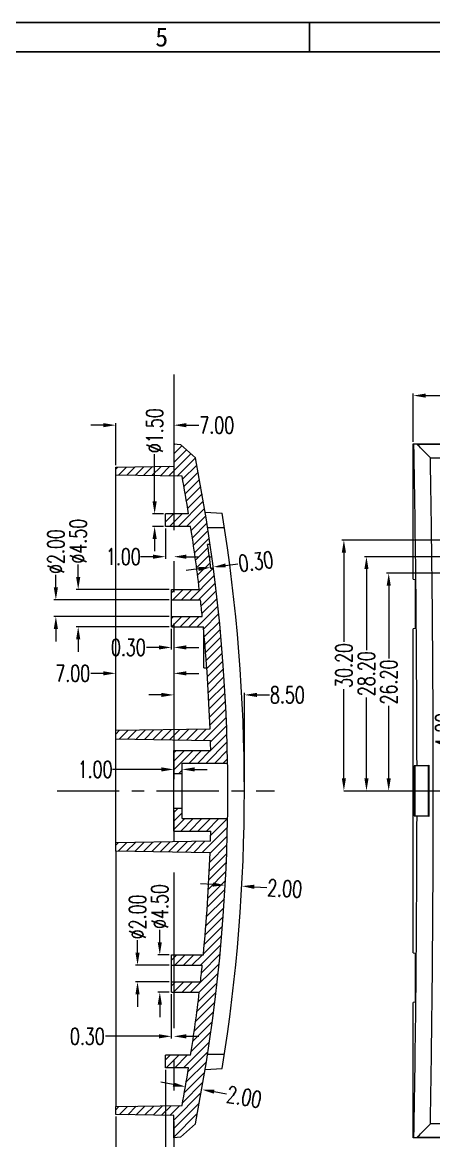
# Model space of a CAD drawing. Header units: millimetres. Extents: x 1179 to 2103, y 2567 to 2779.
# Drawn here: x 1640.5 to 1690, y 2640.8 to 2775.4 of the extents above; entities that cross this region are included whole.
import ezdxf
from ezdxf.enums import TextEntityAlignment as Align

# ---------------------------------------------------------------- set-up
doc = ezdxf.new("R2010")
doc.units = ezdxf.units.MM
doc.linetypes.add('CENTER', pattern=[0.6, 0.375, -0.075, 0.075, -0.075])
doc.layers.get('0').update_dxf_attribs({"linetype": 'CONTINUOUS'})
doc.layers.get('Defpoints').update_dxf_attribs({"linetype": 'CONTINUOUS'})
doc.layers.add('dim', color=82, linetype='CONTINUOUS', lineweight=9)
doc.layers.add('part', color=7, linetype='CONTINUOUS', lineweight=20)
doc.styles.get("Standard").update_dxf_attribs({"font": 'romans.shx', "width": 0.7})
doc.styles.add('宋体', font='SimSun.ttf', dxfattribs={"width": 0.7})
doc.dimstyles.new('02', dxfattribs={"dimscale": 0.5, "dimtxt": 4, "dimasz": 3, "dimexe": 0.5, "dimexo": 0.5, "dimgap": 0.09, "dimtad": 0, "dimzin": 0, "dimdsep": 46, "dimtxsty": 'Standard', "dimcen": 0, "dimclrd": 256, "dimclre": 256, "dimclrt": 6, "dimazin": 2, "dimtp": 0.01, "dimtm": 0.01, "dimtfac": 1, "dimtofl": 0, "dimtmove": 0, "dimatfit": 0, "dimfxl": 0, "dimtolj": 1, "dimtzin": 0, "dimlwd": -1, "dimlwe": -1, "dimarcsym": 0})

# ---------------------------------------------------------------- blocks, each defined once
blk = doc.blocks.new('ca3')
blk.add_line((260, 287), (260, 292))
for points in [[(5, 292), (415, 292), (415, 5), (5, 5)], [(10, 287), (410, 287), (410, 10), (10, 10)]]:
    blk.add_lwpolyline(points, close=True)
at = {"style": '宋体'}
blk.add_text('5', height=3.2, dxfattribs=at).set_placement((235, 289.5), align=Align.MIDDLE)
blk = doc.blocks.new('*D208')
at = {"layer": 'Defpoints', "color": 0}
for p in [(3350.1, -1241.74), (3332.94, -1271.94), (3332.94, -1271.94)]:
    blk.add_point(p, dxfattribs=at)
at = {"layer": 'dim'}
for p, q in [((3349.85, -1241.74), (3332.69, -1241.74)), ((3332.94, -1243.24), (3332.94, -1254)), ((3332.94, -1270.44), (3332.94, -1259.69))]:
    blk.add_line(p, q, dxfattribs=at)
for points in [[(3332.69, -1243.24), (3333.19, -1243.24), (3332.94, -1241.74)], [(3332.69, -1270.44), (3333.19, -1270.44), (3332.94, -1271.94)]]:
    blk.add_solid(points, dxfattribs=at)
at = {"layer": 'dim', "color": 6, "insert": (3332.94, -1256.84), "char_height": 2, "attachment_point": 5, "rotation": 90}
blk.add_mtext('\\A1;30.20', dxfattribs=at)
blk = doc.blocks.new('*D207')
at = {"layer": 'Defpoints', "color": 0}
for p in [(3348.6, -1243.74), (3335.66, -1271.94), (3335.66, -1271.94)]:
    blk.add_point(p, dxfattribs=at)
at = {"layer": 'dim'}
for p, q in [((3348.35, -1243.74), (3335.41, -1243.74)), ((3335.66, -1245.24), (3335.66, -1255)), ((3335.66, -1270.44), (3335.66, -1260.69))]:
    blk.add_line(p, q, dxfattribs=at)
for points in [[(3335.41, -1245.24), (3335.91, -1245.24), (3335.66, -1243.74)], [(3335.41, -1270.44), (3335.91, -1270.44), (3335.66, -1271.94)]]:
    blk.add_solid(points, dxfattribs=at)
at = {"layer": 'dim', "color": 6, "insert": (3335.66, -1257.84), "char_height": 2, "attachment_point": 5, "rotation": 90}
blk.add_mtext('\\A1;28.20', dxfattribs=at)
blk = doc.blocks.new('*D206')
at = {"layer": 'Defpoints', "color": 0}
for p in [(3349.35, -1245.74), (3338.34, -1271.94), (3338.34, -1271.94)]:
    blk.add_point(p, dxfattribs=at)
at = {"layer": 'dim'}
for p, q in [((3349.1, -1245.74), (3338.09, -1245.74)), ((3338.34, -1247.24), (3338.34, -1256)), ((3338.34, -1270.44), (3338.34, -1261.69))]:
    blk.add_line(p, q, dxfattribs=at)
for points in [[(3338.09, -1247.24), (3338.59, -1247.24), (3338.34, -1245.74)], [(3338.09, -1270.44), (3338.59, -1270.44), (3338.34, -1271.94)]]:
    blk.add_solid(points, dxfattribs=at)
at = {"layer": 'dim', "color": 6, "insert": (3338.34, -1258.84), "char_height": 2, "attachment_point": 5, "rotation": 90}
blk.add_mtext('\\A1;26.20', dxfattribs=at)
blk = doc.blocks.new('*D204')
at = {"layer": 'Defpoints', "color": 0}
for p in [(3344.97, -1269.84), (3352.1, -1269.84), (3352.1, -1274.04)]:
    blk.add_point(p, dxfattribs=at)
at = {"layer": 'dim'}
for p, q in [((3344.97, -1268.34), (3344.97, -1266.84)), ((3351.85, -1269.84), (3344.72, -1269.84)), ((3351.85, -1274.04), (3344.72, -1274.04)), ((3344.97, -1275.54), (3344.97, -1277.04))]:
    blk.add_line(p, q, dxfattribs=at)
for points in [[(3344.72, -1268.34), (3345.22, -1268.34), (3344.97, -1269.84)], [(3344.72, -1275.54), (3345.22, -1275.54), (3344.97, -1274.04)]]:
    blk.add_solid(points, dxfattribs=at)
at = {"layer": 'dim', "color": 6, "insert": (3344.97, -1264.66), "char_height": 2, "attachment_point": 5, "rotation": 90}
blk.add_mtext('\\A1;4.20', dxfattribs=at)
blk = doc.blocks.new('*D185')
at = {"layer": 'Defpoints', "color": 0}
for p in [(3383.1, -1224.34), (3383.1, -1224.34), (3341.3, -1230.14)]:
    blk.add_point(p, dxfattribs=at)
at = {"layer": 'dim'}
for p, q in [((3341.3, -1229.89), (3341.3, -1224.09)), ((3342.8, -1224.34), (3359.36, -1224.34)), ((3381.6, -1224.34), (3365.05, -1224.34))]:
    blk.add_line(p, q, dxfattribs=at)
for points in [[(3342.8, -1224.09), (3342.8, -1224.59), (3341.3, -1224.34)], [(3381.6, -1224.09), (3381.6, -1224.59), (3383.1, -1224.34)]]:
    blk.add_solid(points, dxfattribs=at)
at = {"layer": 'dim', "color": 6, "insert": (3362.2, -1224.34), "char_height": 2, "attachment_point": 5}
blk.add_mtext('\\A1;41.80', dxfattribs=at)
blk = doc.blocks.new('*D149')
at = {"layer": 'Defpoints', "color": 0}
for p in [(3316.9, -1245.03), (3317.2, -1244.99), (3317.2, -1244.99)]:
    blk.add_point(p, dxfattribs=at)
at = {"layer": 'dim'}
for p, q in [((3315.42, -1245.22), (3313.93, -1245.42)), ((3316.87, -1244.78), (3316.87, -1244.78)), ((3317.17, -1244.74), (3317.17, -1244.74)), ((3318.69, -1244.79), (3320.18, -1244.6))]:
    blk.add_line(p, q, dxfattribs=at)
for points in [[(3315.38, -1244.97), (3315.45, -1245.47), (3316.9, -1245.03)], [(3318.66, -1244.55), (3318.72, -1245.04), (3317.2, -1244.99)]]:
    blk.add_solid(points, dxfattribs=at)
at = {"layer": 'dim', "color": 6, "insert": (3322.34, -1244.32), "char_height": 2, "attachment_point": 5, "rotation": 7.4458}
blk.add_mtext('\\A1;0.30', dxfattribs=at)
blk = doc.blocks.new('*D148')
at = {"layer": 'Defpoints', "color": 0}
for p in [(3318.64, -1283.31), (3320.64, -1283.42), (3320.64, -1283.42)]:
    blk.add_point(p, dxfattribs=at)
at = {"layer": 'dim'}
for p, q in [((3317.15, -1283.23), (3315.65, -1283.15)), ((3322.14, -1283.5), (3323.64, -1283.59))]:
    blk.add_line(p, q, dxfattribs=at)
for points in [[(3317.16, -1282.98), (3317.13, -1283.48), (3318.64, -1283.31)], [(3322.15, -1283.25), (3322.13, -1283.75), (3320.64, -1283.42)]]:
    blk.add_solid(points, dxfattribs=at)
at = {"layer": 'dim', "color": 6, "insert": (3325.81, -1283.71), "char_height": 2, "attachment_point": 5, "rotation": 356.8664}
blk.add_mtext('\\A1;2.00', dxfattribs=at)
blk = doc.blocks.new('*D147')
at = {"layer": 'Defpoints', "color": 0}
for p in [(3313.85, -1307.57), (3315.82, -1307.92), (3315.82, -1307.92)]:
    blk.add_point(p, dxfattribs=at)
at = {"layer": 'dim'}
for p, q in [((3312.37, -1307.31), (3310.9, -1307.05)), ((3317.3, -1308.17), (3318.78, -1308.43))]:
    blk.add_line(p, q, dxfattribs=at)
for points in [[(3312.42, -1307.06), (3312.33, -1307.56), (3313.85, -1307.57)], [(3317.34, -1307.93), (3317.26, -1308.42), (3315.82, -1307.92)]]:
    blk.add_solid(points, dxfattribs=at)
at = {"layer": 'dim', "color": 6, "insert": (3320.92, -1308.81), "char_height": 2, "attachment_point": 5, "rotation": 350.0408}
blk.add_mtext('\\A1;2.00', dxfattribs=at)
blk = doc.blocks.new('*D146')
at = {"layer": 'Defpoints', "color": 0}
for p in [(3305.45, -1310.92), (3312.45, -1319.25), (3312.45, -1319.25)]:
    blk.add_point(p, dxfattribs=at)
at = {"layer": 'dim'}
for p, q in [((3305.45, -1311.17), (3305.45, -1319.5)), ((3303.95, -1319.25), (3302.45, -1319.25)), ((3313.95, -1319.25), (3315.45, -1319.25))]:
    blk.add_line(p, q, dxfattribs=at)
for points in [[(3303.95, -1319), (3303.95, -1319.5), (3305.45, -1319.25)], [(3313.95, -1319), (3313.95, -1319.5), (3312.45, -1319.25)]]:
    blk.add_solid(points, dxfattribs=at)
at = {"layer": 'dim', "color": 6, "insert": (3317.63, -1319.25), "char_height": 2, "attachment_point": 5}
blk.add_mtext('\\A1;7.00', dxfattribs=at)
blk = doc.blocks.new('*D145')
at = {"layer": 'Defpoints', "color": 0}
for p in [(3311.45, -1305.29), (3312.45, -1316.02), (3312.45, -1316.02)]:
    blk.add_point(p, dxfattribs=at)
at = {"layer": 'dim'}
for p, q in [((3311.45, -1305.54), (3311.45, -1316.27)), ((3309.95, -1316.02), (3308.45, -1316.02)), ((3313.95, -1316.02), (3315.45, -1316.02))]:
    blk.add_line(p, q, dxfattribs=at)
for points in [[(3309.95, -1315.77), (3309.95, -1316.27), (3311.45, -1316.02)], [(3313.95, -1315.77), (3313.95, -1316.27), (3312.45, -1316.02)]]:
    blk.add_solid(points, dxfattribs=at)
at = {"layer": 'dim', "color": 6, "insert": (3317.53, -1316.02), "char_height": 2, "attachment_point": 5}
blk.add_mtext('\\A1;1.00', dxfattribs=at)
blk = doc.blocks.new('*D144')
at = {"layer": 'Defpoints', "color": 0}
for p in [(3312.15, -1296.19), (3312.45, -1301.51), (3312.45, -1301.51)]:
    blk.add_point(p, dxfattribs=at)
at = {"layer": 'dim'}
for p, q in [((3312.15, -1296.44), (3312.15, -1301.76)), ((3310.65, -1301.51), (3304.21, -1301.51)), ((3313.95, -1301.51), (3315.45, -1301.51))]:
    blk.add_line(p, q, dxfattribs=at)
for points in [[(3310.65, -1301.26), (3310.65, -1301.76), (3312.15, -1301.51)], [(3313.95, -1301.26), (3313.95, -1301.76), (3312.45, -1301.51)]]:
    blk.add_solid(points, dxfattribs=at)
at = {"layer": 'dim', "color": 6, "insert": (3302.03, -1301.51), "char_height": 2, "attachment_point": 5}
blk.add_mtext('\\A1;0.30', dxfattribs=at)
blk = doc.blocks.new('*D143')
at = {"layer": 'Defpoints', "color": 0}
for p in [(3312.15, -1291.69), (3310.76, -1296.19), (3312.15, -1296.19)]:
    blk.add_point(p, dxfattribs=at)
at = {"layer": 'dim'}
for p, q in [((3310.76, -1290.19), (3310.76, -1288.69)), ((3311.9, -1291.69), (3310.51, -1291.69)), ((3311.9, -1296.19), (3310.51, -1296.19)), ((3310.76, -1297.69), (3310.76, -1299.19))]:
    blk.add_line(p, q, dxfattribs=at)
for points in [[(3310.51, -1290.19), (3311.01, -1290.19), (3310.76, -1291.69)], [(3310.51, -1297.69), (3311.01, -1297.69), (3310.76, -1296.19)]]:
    blk.add_solid(points, dxfattribs=at)
at = {"layer": 'dim', "color": 6, "insert": (3310.76, -1285.88), "char_height": 2, "attachment_point": 5, "rotation": 90}
blk.add_mtext('\\A1;%%c4.50', dxfattribs=at)
blk = doc.blocks.new('*D142')
at = {"layer": 'Defpoints', "color": 0}
for p in [(3312.15, -1292.94), (3308.08, -1294.94), (3312.15, -1294.94)]:
    blk.add_point(p, dxfattribs=at)
at = {"layer": 'dim'}
for p, q in [((3308.08, -1291.44), (3308.08, -1289.94)), ((3311.9, -1292.94), (3307.83, -1292.94)), ((3311.9, -1294.94), (3307.83, -1294.94)), ((3308.08, -1296.44), (3308.08, -1297.94))]:
    blk.add_line(p, q, dxfattribs=at)
for points in [[(3307.83, -1291.44), (3308.33, -1291.44), (3308.08, -1292.94)], [(3307.83, -1296.44), (3308.33, -1296.44), (3308.08, -1294.94)]]:
    blk.add_solid(points, dxfattribs=at)
at = {"layer": 'dim', "color": 6, "insert": (3308.08, -1287.13), "char_height": 2, "attachment_point": 5, "rotation": 90}
blk.add_mtext('\\A1;%%c2.00', dxfattribs=at)
blk = doc.blocks.new('*D141')
at = {"layer": 'Defpoints', "color": 0}
for p in [(3312.45, -1269.36), (3312.45, -1269.36), (3313.45, -1269.36)]:
    blk.add_point(p, dxfattribs=at)
at = {"layer": 'dim'}
for p, q in [((3310.95, -1269.36), (3305.05, -1269.36)), ((3314.95, -1269.36), (3316.45, -1269.36))]:
    blk.add_line(p, q, dxfattribs=at)
for points in [[(3310.95, -1269.11), (3310.95, -1269.61), (3312.45, -1269.36)], [(3314.95, -1269.11), (3314.95, -1269.61), (3313.45, -1269.36)]]:
    blk.add_solid(points, dxfattribs=at)
at = {"layer": 'dim', "color": 6, "insert": (3302.97, -1269.36), "char_height": 2, "attachment_point": 5}
blk.add_mtext('\\A1;1.00', dxfattribs=at)
blk = doc.blocks.new('*D140')
at = {"layer": 'Defpoints', "color": 0}
for p in [(3312.15, -1252.19), (3312.45, -1254.67), (3312.45, -1254.67)]:
    blk.add_point(p, dxfattribs=at)
at = {"layer": 'dim'}
for p, q in [((3312.15, -1252.44), (3312.15, -1254.92)), ((3310.65, -1254.67), (3309.15, -1254.67)), ((3313.95, -1254.67), (3315.45, -1254.67))]:
    blk.add_line(p, q, dxfattribs=at)
for points in [[(3310.65, -1254.42), (3310.65, -1254.92), (3312.15, -1254.67)], [(3313.95, -1254.42), (3313.95, -1254.92), (3312.45, -1254.67)]]:
    blk.add_solid(points, dxfattribs=at)
at = {"layer": 'dim', "color": 6, "insert": (3306.97, -1254.67), "char_height": 2, "attachment_point": 5}
blk.add_mtext('\\A1;0.30', dxfattribs=at)
blk = doc.blocks.new('*D139')
at = {"layer": 'Defpoints', "color": 0}
for p in [(3300.93, -1247.69), (3312.15, -1247.69), (3312.15, -1252.19)]:
    blk.add_point(p, dxfattribs=at)
at = {"layer": 'dim'}
for p, q in [((3300.93, -1246.19), (3300.93, -1244.69)), ((3311.9, -1247.69), (3300.68, -1247.69)), ((3311.9, -1252.19), (3300.68, -1252.19)), ((3300.93, -1253.69), (3300.93, -1255.19))]:
    blk.add_line(p, q, dxfattribs=at)
for points in [[(3300.68, -1246.19), (3301.18, -1246.19), (3300.93, -1247.69)], [(3300.68, -1253.69), (3301.18, -1253.69), (3300.93, -1252.19)]]:
    blk.add_solid(points, dxfattribs=at)
at = {"layer": 'dim', "color": 6, "insert": (3300.93, -1241.88), "char_height": 2, "attachment_point": 5, "rotation": 90}
blk.add_mtext('\\A1;%%c4.50', dxfattribs=at)
blk = doc.blocks.new('*D138')
at = {"layer": 'Defpoints', "color": 0}
for p in [(3298.24, -1248.94), (3312.15, -1248.94), (3312.15, -1250.94)]:
    blk.add_point(p, dxfattribs=at)
at = {"layer": 'dim'}
for p, q in [((3298.24, -1247.44), (3298.24, -1245.94)), ((3311.9, -1248.94), (3297.99, -1248.94)), ((3311.9, -1250.94), (3297.99, -1250.94)), ((3298.24, -1252.44), (3298.24, -1253.94))]:
    blk.add_line(p, q, dxfattribs=at)
for points in [[(3297.99, -1247.44), (3298.49, -1247.44), (3298.24, -1248.94)], [(3297.99, -1252.44), (3298.49, -1252.44), (3298.24, -1250.94)]]:
    blk.add_solid(points, dxfattribs=at)
at = {"layer": 'dim', "color": 6, "insert": (3298.24, -1243.13), "char_height": 2, "attachment_point": 5, "rotation": 90}
blk.add_mtext('\\A1;%%c2.00', dxfattribs=at)
blk = doc.blocks.new('*D137')
at = {"layer": 'Defpoints', "color": 0}
for p in [(3310.14, -1238.59), (3311.45, -1238.59), (3311.45, -1240.09)]:
    blk.add_point(p, dxfattribs=at)
at = {"layer": 'dim'}
for p, q in [((3310.14, -1237.09), (3310.14, -1231.38)), ((3311.2, -1238.59), (3309.89, -1238.59)), ((3311.2, -1240.09), (3309.89, -1240.09)), ((3310.14, -1241.59), (3310.14, -1243.09))]:
    blk.add_line(p, q, dxfattribs=at)
for points in [[(3309.89, -1237.09), (3310.39, -1237.09), (3310.14, -1238.59)], [(3309.89, -1241.59), (3310.39, -1241.59), (3310.14, -1240.09)]]:
    blk.add_solid(points, dxfattribs=at)
at = {"layer": 'dim', "color": 6, "insert": (3310.14, -1228.57), "char_height": 2, "attachment_point": 5, "rotation": 90}
blk.add_mtext('\\A1;%%c1.50', dxfattribs=at)
blk = doc.blocks.new('*D136')
at = {"layer": 'Defpoints', "color": 0}
for p in [(3311.45, -1240.09), (3312.45, -1243.74), (3312.45, -1243.74)]:
    blk.add_point(p, dxfattribs=at)
at = {"layer": 'dim'}
for p, q in [((3311.45, -1240.34), (3311.45, -1243.99)), ((3309.95, -1243.74), (3308.45, -1243.74)), ((3313.95, -1243.74), (3315.45, -1243.74))]:
    blk.add_line(p, q, dxfattribs=at)
for points in [[(3309.95, -1243.49), (3309.95, -1243.99), (3311.45, -1243.74)], [(3313.95, -1243.49), (3313.95, -1243.99), (3312.45, -1243.74)]]:
    blk.add_solid(points, dxfattribs=at)
at = {"layer": 'dim', "color": 6, "insert": (3306.37, -1243.74), "char_height": 2, "attachment_point": 5}
blk.add_mtext('\\A1;1.00', dxfattribs=at)
blk = doc.blocks.new('*D135')
at = {"layer": 'Defpoints', "color": 0}
for p in [(3305.45, -1257.79), (3305.45, -1257.79), (3312.45, -1257.79)]:
    blk.add_point(p, dxfattribs=at)
at = {"layer": 'dim'}
for p, q in [((3303.95, -1257.79), (3302.45, -1257.79)), ((3313.95, -1257.79), (3315.45, -1257.79))]:
    blk.add_line(p, q, dxfattribs=at)
for points in [[(3303.95, -1257.54), (3303.95, -1258.04), (3305.45, -1257.79)], [(3313.95, -1257.54), (3313.95, -1258.04), (3312.45, -1257.79)]]:
    blk.add_solid(points, dxfattribs=at)
at = {"layer": 'dim', "color": 6, "insert": (3300.27, -1257.79), "char_height": 2, "attachment_point": 5}
blk.add_mtext('\\A1;7.00', dxfattribs=at)
blk = doc.blocks.new('*D134')
at = {"layer": 'Defpoints', "color": 0}
for p in [(3312.45, -1260.39), (3312.45, -1260.39), (3320.96, -1271.94)]:
    blk.add_point(p, dxfattribs=at)
at = {"layer": 'dim'}
for p, q in [((3310.95, -1260.39), (3309.45, -1260.39)), ((3320.96, -1271.69), (3320.96, -1260.14)), ((3322.46, -1260.39), (3323.96, -1260.39))]:
    blk.add_line(p, q, dxfattribs=at)
for points in [[(3310.95, -1260.14), (3310.95, -1260.64), (3312.45, -1260.39)], [(3322.46, -1260.14), (3322.46, -1260.64), (3320.96, -1260.39)]]:
    blk.add_solid(points, dxfattribs=at)
at = {"layer": 'dim', "color": 6, "insert": (3326.13, -1260.39), "char_height": 2, "attachment_point": 5}
blk.add_mtext('\\A1;8.50', dxfattribs=at)
blk = doc.blocks.new('*D133')
at = {"layer": 'Defpoints', "color": 0}
for p in [(3312.45, -1227.9), (3312.45, -1227.9), (3305.45, -1232.96)]:
    blk.add_point(p, dxfattribs=at)
at = {"layer": 'dim'}
for p, q in [((3303.95, -1227.9), (3302.45, -1227.9)), ((3305.45, -1232.71), (3305.45, -1227.65)), ((3313.95, -1227.9), (3315.45, -1227.9))]:
    blk.add_line(p, q, dxfattribs=at)
for points in [[(3303.95, -1227.65), (3303.95, -1228.15), (3305.45, -1227.9)], [(3313.95, -1227.65), (3313.95, -1228.15), (3312.45, -1227.9)]]:
    blk.add_solid(points, dxfattribs=at)
at = {"layer": 'dim', "color": 6, "insert": (3317.63, -1227.9), "char_height": 2, "attachment_point": 5}
blk.add_mtext('\\A1;7.00', dxfattribs=at)

msp = doc.modelspace()

# ---------------------------------------------------------------- linework, layer by layer
at = {"layer": 'part', "color": 1, "linetype": 'CENTER', "ltscale": 50}
for p, q in [((1658.708, 2733.049), (1658.708, 2632.729)), ((1679.2, 2682.889), (1779.52, 2682.889))]:
    msp.add_line(p, q, dxfattribs=at)
at = {"layer": 'part', "color": 5, "linetype": 'Continuous'}
for p, q in [((1658.099, 2720.816), (1660.773, 2723.489)), ((1658.708, 2724.51), (1658.872, 2724.674)), ((1658.708, 2723.481), (1659.689, 2724.463)), ((1658.708, 2722.453), (1660.231, 2723.976)), ((1659.11, 2720.798), (1661.308, 2722.996)), ((1659.762, 2720.421), (1661.471, 2722.13)), ((1651.708, 2721.625), (1651.953, 2721.871)), ((1652.033, 2720.922), (1653, 2721.889)), ((1653.044, 2720.904), (1654.047, 2721.907)), ((1654.055, 2720.886), (1655.094, 2721.925)), ((1655.066, 2720.869), (1656.141, 2721.944)), ((1656.077, 2720.851), (1657.188, 2721.962)), ((1657.088, 2720.833), (1658.235, 2721.98)), ((1659.92, 2719.55), (1661.633, 2721.264)), ((1660.078, 2718.679), (1661.796, 2720.397)), ((1660.229, 2717.802), (1661.959, 2719.531)), ((1660.378, 2716.922), (1662.108, 2718.652)), ((1659.223, 2714.739), (1662.258, 2717.773)), ((1660.252, 2714.739), (1662.408, 2716.894)), ((1657.708, 2715.28), (1658.666, 2716.239)), ((1658.195, 2714.739), (1659.695, 2716.239)), ((1660.806, 2714.264), (1662.557, 2716.015)), ((1660.94, 2713.369), (1662.693, 2715.122)), ((1661.074, 2712.475), (1662.829, 2714.23)), ((1661.202, 2711.574), (1662.966, 2713.337)), ((1661.326, 2710.669), (1662.836, 2712.179)), ((1661.45, 2709.765), (1662.962, 2711.276)), ((1661.568, 2708.853), (1663.085, 2710.371)), ((1660.66, 2705.889), (1663.583, 2708.811)), ((1661.682, 2707.939), (1663.401, 2709.658)), ((1661.689, 2705.889), (1663.693, 2707.893)), ((1658.408, 2706.722), (1658.824, 2707.139)), ((1658.603, 2705.889), (1659.853, 2707.139)), ((1659.632, 2705.889), (1660.882, 2707.139)), ((1662.003, 2705.173), (1663.803, 2706.974)), ((1662.102, 2704.244), (1663.913, 2706.055)), ((1661.525, 2702.639), (1664.015, 2705.129)), ((1658.408, 2703.636), (1658.66, 2703.889)), ((1658.439, 2702.639), (1659.689, 2703.889)), ((1659.468, 2702.639), (1660.718, 2703.889)), ((1660.497, 2702.639), (1661.747, 2703.889)), ((1662.287, 2702.371), (1664.109, 2704.193)), ((1662.372, 2701.428), (1664.202, 2703.258)), ((1662.457, 2700.484), (1664.295, 2702.323)), ((1662.536, 2699.534), (1664.386, 2701.385)), ((1662.609, 2698.579), (1664.463, 2700.432)), ((1662.683, 2697.624), (1664.539, 2699.48)), ((1662.746, 2696.658), (1664.615, 2698.527)), ((1662.806, 2695.69), (1664.691, 2697.575)), ((1662.866, 2694.721), (1664.75, 2696.604)), ((1662.924, 2693.75), (1664.805, 2695.631)), ((1662.968, 2692.766), (1664.86, 2694.657)), ((1663.012, 2691.781), (1664.915, 2693.683)), ((1663.056, 2690.796), (1664.97, 2692.71)), ((1662.243, 2688.955), (1665.022, 2691.734)), ((1651.708, 2689.735), (1652.119, 2690.146)), ((1652.133, 2689.131), (1653.166, 2690.164)), ((1653.144, 2689.113), (1654.213, 2690.182)), ((1654.155, 2689.096), (1655.26, 2690.201)), ((1655.166, 2689.078), (1656.307, 2690.219)), ((1656.177, 2689.061), (1657.353, 2690.237)), ((1657.188, 2689.043), (1658.4, 2690.255)), ((1658.199, 2689.025), (1659.447, 2690.274)), ((1659.21, 2689.008), (1660.494, 2690.292)), ((1660.221, 2688.99), (1661.541, 2690.31)), ((1661.232, 2688.972), (1662.588, 2690.328)), ((1663.126, 2688.809), (1665.052, 2690.734)), ((1663.153, 2687.807), (1665.081, 2689.735)), ((1662.613, 2686.239), (1665.111, 2688.736)), ((1658.708, 2685.419), (1661.027, 2687.739)), ((1658.708, 2686.448), (1659.999, 2687.739)), ((1658.708, 2687.476), (1658.97, 2687.739)), ((1660.556, 2686.239), (1662.056, 2687.739)), ((1661.585, 2686.239), (1663.085, 2687.739)), ((1663.642, 2686.239), (1665.14, 2687.737)), ((1664.671, 2686.239), (1665.17, 2686.738)), ((1659.306, 2684.989), (1659.708, 2685.39)), ((1658.708, 2680.275), (1659.221, 2680.789)), ((1658.708, 2679.247), (1659.708, 2680.247)), ((1658.708, 2678.218), (1660.028, 2679.539)), ((1659.557, 2678.039), (1661.057, 2679.539)), ((1660.586, 2678.039), (1662.086, 2679.539)), ((1661.614, 2678.039), (1663.114, 2679.539)), ((1662.643, 2678.039), (1664.143, 2679.539)), ((1663.141, 2677.508), (1665.172, 2679.539)), ((1662.119, 2675.457), (1665.154, 2678.492)), ((1651.708, 2676.362), (1651.99, 2676.643)), ((1652.008, 2675.633), (1653.037, 2676.662)), ((1653.019, 2675.616), (1654.084, 2676.68)), ((1654.03, 2675.598), (1655.131, 2676.698)), ((1655.041, 2675.58), (1656.178, 2676.717)), ((1656.052, 2675.563), (1657.225, 2676.735)), ((1657.063, 2675.545), (1658.272, 2676.753)), ((1658.075, 2675.527), (1659.319, 2676.771)), ((1659.086, 2675.51), (1660.365, 2676.79)), ((1660.097, 2675.492), (1661.412, 2676.808)), ((1661.108, 2675.474), (1662.459, 2676.826)), ((1663.027, 2674.307), (1665.092, 2676.373)), ((1663.075, 2675.384), (1665.123, 2677.432)), ((1662.979, 2673.231), (1665.061, 2675.313)), ((1662.931, 2672.154), (1665.03, 2674.253)), ((1662.866, 2671.061), (1664.975, 2673.169)), ((1662.732, 2668.869), (1664.853, 2670.99)), ((1662.799, 2669.965), (1664.914, 2672.08)), ((1662.652, 2667.76), (1664.793, 2669.901)), ((1662.567, 2666.646), (1664.732, 2668.812)), ((1662.477, 2665.528), (1664.649, 2667.7)), ((1662.376, 2664.398), (1664.56, 2666.582)), ((1661.924, 2661.889), (1664.383, 2664.348)), ((1662.274, 2663.268), (1664.472, 2665.465)), ((1658.408, 2662.487), (1659.059, 2663.139)), ((1658.838, 2661.889), (1660.088, 2663.139)), ((1659.866, 2661.889), (1661.116, 2663.139)), ((1660.895, 2661.889), (1662.145, 2663.139)), ((1662.043, 2660.979), (1664.27, 2663.206)), ((1660.731, 2658.639), (1664.155, 2662.062)), ((1661.76, 2658.639), (1664.04, 2660.919)), ((1658.408, 2659.401), (1658.895, 2659.889)), ((1658.674, 2658.639), (1659.924, 2659.889)), ((1659.703, 2658.639), (1660.953, 2659.889)), ((1661.639, 2657.489), (1663.921, 2659.771)), ((1661.33, 2655.122), (1663.637, 2657.429)), ((1661.489, 2656.31), (1663.779, 2658.6)), ((1661.163, 2653.927), (1663.494, 2656.258)), ((1660.989, 2652.724), (1663.338, 2655.073)), ((1660.806, 2651.512), (1663.167, 2653.873)), ((1659.861, 2649.539), (1662.996, 2652.673)), ((1657.708, 2650.471), (1658.275, 2651.039)), ((1657.804, 2649.539), (1659.304, 2651.039)), ((1658.832, 2649.539), (1660.332, 2651.039)), ((1660.413, 2649.062), (1662.824, 2651.473)), ((1660.203, 2647.823), (1662.626, 2650.246)), ((1659.983, 2646.574), (1662.424, 2649.015)), ((1659.755, 2645.318), (1662.221, 2647.784)), ((1658.708, 2643.242), (1662.006, 2646.54)), ((1651.708, 2644.471), (1652.093, 2644.857)), ((1652.168, 2643.903), (1653.14, 2644.875)), ((1653.179, 2643.885), (1654.187, 2644.893)), ((1654.19, 2643.867), (1655.234, 2644.911)), ((1655.201, 2643.85), (1656.281, 2644.93)), ((1656.212, 2643.832), (1657.328, 2644.948)), ((1657.223, 2643.814), (1658.375, 2644.966)), ((1658.234, 2643.797), (1659.422, 2644.984)), ((1658.708, 2642.213), (1661.772, 2645.277)), ((1658.708, 2641.184), (1661.537, 2644.014))]:
    msp.add_line(p, q, dxfattribs=at)
at = {"layer": 'part', "color": 7, "linetype": 'Continuous'}
for p, q in [((1658.708, 2724.689), (1659.517, 2724.618)), ((1658.708, 2724.689), (1658.708, 2721.989)), ((1661.305, 2723.011), (1659.517, 2724.618)), ((1687.56, 2724.689), (1771.16, 2724.689)), ((1687.56, 2724.689), (1687.595, 2724.653)), ((1687.56, 2708.389), (1687.56, 2724.689)), ((1770.696, 2724.618), (1688.023, 2724.618)), ((1689.619, 2723.011), (1769.1, 2723.011)), ((1651.708, 2721.866), (1658.708, 2721.989)), ((1651.708, 2675.639), (1651.708, 2721.866)), ((1659.695, 2720.788), (1651.708, 2720.927)), ((1660.494, 2716.239), (1657.708, 2716.239)), ((1657.708, 2714.739), (1657.708, 2716.239)), ((1662.488, 2716.439), (1664.532, 2716.331)), ((1660.735, 2714.739), (1657.708, 2714.739)), ((1662.783, 2714.589), (1664.805, 2714.588)), ((1663.085, 2712.555), (1662.782, 2712.555)), ((1662.988, 2711.089), (1663.291, 2711.089)), ((1663.482, 2709.658), (1663.179, 2709.658)), ((1687.56, 2708.389), (1687.805, 2708.34)), ((1687.805, 2702.437), (1687.805, 2708.34)), ((1658.408, 2707.139), (1661.779, 2707.139)), ((1658.408, 2702.639), (1658.408, 2707.139)), ((1658.408, 2705.889), (1661.924, 2705.889)), ((1658.408, 2703.889), (1662.139, 2703.889)), ((1658.408, 2702.639), (1662.263, 2702.639)), ((1662.308, 2697.714), (1662.308, 2702.139)), ((1687.805, 2702.437), (1687.56, 2702.389)), ((1687.56, 2663.389), (1687.56, 2702.389)), ((1662.308, 2697.714), (1662.676, 2697.714)), ((1663.077, 2690.337), (1651.708, 2690.139)), ((1651.708, 2689.139), (1663.123, 2688.939)), ((1658.708, 2687.739), (1663.155, 2687.739)), ((1658.708, 2678.039), (1658.708, 2687.739)), ((1659.708, 2686.239), (1665.185, 2686.239)), ((1659.708, 2679.539), (1659.708, 2686.239)), ((1687.967, 2685.95), (1687.66, 2685.889)), ((1687.66, 2685.889), (1687.76, 2685.889)), ((1687.76, 2685.889), (1687.76, 2679.889)), ((1687.967, 2685.95), (1689.445, 2685.973)), ((1689.388, 2685.917), (1689.445, 2685.973)), ((1658.708, 2684.989), (1659.708, 2684.989)), ((1658.708, 2680.789), (1659.708, 2680.789)), ((1659.708, 2679.539), (1665.185, 2679.539)), ((1687.66, 2679.889), (1687.76, 2679.889)), ((1687.66, 2679.889), (1687.967, 2679.827)), ((1689.445, 2679.804), (1687.967, 2679.827)), ((1689.445, 2679.804), (1689.388, 2679.86)), ((1658.708, 2678.039), (1663.155, 2678.039)), ((1663.123, 2676.838), (1651.708, 2676.639)), ((1663.077, 2675.44), (1651.708, 2675.639)), ((1658.408, 2658.639), (1658.408, 2663.139)), ((1658.408, 2663.139), (1662.263, 2663.139)), ((1687.56, 2663.389), (1687.805, 2663.34)), ((1687.805, 2657.437), (1687.805, 2663.34)), ((1658.408, 2661.889), (1662.139, 2661.889)), ((1658.408, 2659.889), (1661.924, 2659.889)), ((1658.408, 2658.639), (1661.779, 2658.639)), ((1687.805, 2657.437), (1687.56, 2657.389)), ((1687.56, 2641.089), (1687.56, 2657.389)), ((1657.708, 2649.539), (1657.708, 2651.039)), ((1660.735, 2651.039), (1657.708, 2651.039)), ((1662.783, 2651.189), (1664.805, 2651.189)), ((1660.494, 2649.539), (1657.708, 2649.539)), ((1662.488, 2649.339), (1664.532, 2649.446)), ((1651.708, 2644.85), (1659.695, 2644.989)), ((1651.708, 2643.911), (1651.708, 2644.85)), ((1658.708, 2643.789), (1651.708, 2643.911)), ((1658.708, 2641.089), (1658.708, 2643.789)), ((1661.305, 2642.766), (1659.517, 2641.159)), ((1769.1, 2642.766), (1689.619, 2642.766)), ((1659.517, 2641.159), (1658.708, 2641.089)), ((1687.56, 2641.089), (1687.595, 2641.124)), ((1771.16, 2641.089), (1687.56, 2641.089)), ((1688.023, 2641.159), (1770.696, 2641.159))]:
    msp.add_line(p, q, dxfattribs=at)
at = {"layer": 'part', "color": 1, "linetype": 'CENTER', "ltscale": 20}
msp.add_line((1644.636, 2682.889), (1670.819, 2682.889), dxfattribs=at)
at = {"layer": 'part', "color": 7, "linetype": 'Continuous'}
for radius, start, end in [(208, 348.8781, 11.1219), (206, 9.3168, 10.60151), (210, 350.83652, 9.16348), (206, 6.76039, 8.89427), (207.7, 7.40527, 8.21188), (206, 5.851, 6.41047), (206, 2.07214, 5.50167), (206, 1.34908, 1.68317), (206, 358.31683, 358.65092), (206, 354.49833, 357.92786), (206, 353.58953, 354.149), (206, 351.10573, 353.23961), (206, 349.39849, 350.6832)]:
    msp.add_arc((1457.212, 2682.889), radius, start, end, dxfattribs=at)
for points in [[(1687.595, 2724.653), (1687.861, 2705.403), (1687.967, 2685.95)], [(1688.023, 2724.618), (1687.88, 2724.63), (1687.737, 2724.641), (1687.595, 2724.653)], [(1689.619, 2723.011), (1689.085, 2723.547), (1688.552, 2724.083), (1688.023, 2724.618)], [(1689.623, 2642.766), (1689.807, 2656.013), (1689.925, 2669.416), (1689.964, 2682.889), (1689.925, 2696.361), (1689.807, 2709.765), (1689.623, 2723.011)], [(1687.66, 2679.889), (1687.664, 2681.888), (1687.664, 2683.889), (1687.66, 2685.889)], [(1689.388, 2685.917), (1688.844, 2685.907), (1688.301, 2685.898), (1687.76, 2685.889)], [(1689.388, 2679.86), (1689.389, 2681.879), (1689.389, 2683.898), (1689.388, 2685.917)], [(1689.445, 2685.973), (1689.445, 2683.917), (1689.445, 2681.86), (1689.445, 2679.804)], [(1687.967, 2679.827), (1687.861, 2660.374), (1687.595, 2641.124)], [(1687.76, 2679.889), (1688.301, 2679.879), (1688.844, 2679.87), (1689.388, 2679.86)], [(1651.708, 2675.639), (1651.708, 2665.412), (1651.708, 2655.145), (1651.708, 2644.85)], [(1688.023, 2641.159), (1688.552, 2641.694), (1689.085, 2642.23), (1689.619, 2642.766)], [(1687.595, 2641.124), (1687.737, 2641.136), (1687.88, 2641.147), (1688.023, 2641.159)]]:
    msp.add_spline(points, degree=3, dxfattribs=at)

# ---------------------------------------------------------------- block references
at = {"xscale": 0.712500000000091, "yscale": 0.712500000000091, "zscale": 0.7124999999999999}
msp.add_blockref('ca3', (1489.812, 2567.397), dxfattribs=at)

# ---------------------------------------------------------------- dimensions: what is measured, and where the dimension line sits
at = {"layer": 'dim'}
for base, p1, p2, picture, middle in [((1729.36, 2730.495), (1687.56, 2724.689), (1729.36, 2730.495), '*D185', (1708.46, 2730.495)), ((1658.708, 2726.935), (1651.708, 2721.866), (1658.708, 2726.935), '*D133', (1663.886, 2726.935)), ((1651.708, 2697.043), (1658.708, 2697.043), (1651.708, 2697.043), '*D135', (1646.529, 2697.043)), ((1658.708, 2638.807), (1657.708, 2649.539), (1658.708, 2638.807), '*D145', (1663.786, 2638.807)), ((1658.708, 2635.579), (1651.708, 2643.911), (1658.708, 2635.579), '*D146', (1663.886, 2635.579))]:
    dim = msp.add_linear_dim(base=base, p1=p1, p2=p2, dimstyle='02', dxfattribs=at)
    dim.commit()
    dim.dimension.update_dxf_attribs({"geometry": picture, "text_midpoint": middle, "insert": (-1653.744, 3954.831)})
for base, p1, p2, picture, middle in [((1656.395, 2716.239), (1657.708, 2714.739), (1657.708, 2716.239), '*D137', (1656.395, 2726.259)), ((1657.017, 2658.639), (1658.408, 2663.139), (1658.408, 2658.639), '*D143', (1657.017, 2668.95)), ((1654.336, 2659.889), (1658.408, 2661.889), (1658.408, 2659.889), '*D142', (1654.336, 2667.7))]:
    dim = msp.add_linear_dim(base=base, p1=p1, p2=p2, angle=90, text='%%c<>', dimstyle='02', dxfattribs=at)
    dim.commit()
    dim.dimension.update_dxf_attribs({"geometry": picture, "text_midpoint": middle, "dimtype": 128, "insert": (-1653.744, 3954.831)})
for base, p1, p2, picture, middle in [((1644.495, 2705.889), (1658.408, 2703.889), (1658.408, 2705.889), '*D138', (1644.495, 2711.7)), ((1647.187, 2707.139), (1658.408, 2702.639), (1658.408, 2707.139), '*D139', (1647.187, 2712.95))]:
    dim = msp.add_linear_dim(base=base, p1=p1, p2=p2, angle=90, text='%%c<>', dimstyle='02', dxfattribs=at)
    dim.commit()
    dim.dimension.update_dxf_attribs({"geometry": picture, "text_midpoint": middle, "insert": (-1653.744, 3954.831)})
for base, p1, p2, picture, middle in [((1658.708, 2711.091), (1657.708, 2714.739), (1658.708, 2711.091), '*D136', (1652.629, 2711.091)), ((1658.708, 2700.161), (1658.408, 2702.639), (1658.708, 2700.161), '*D140', (1653.229, 2700.161)), ((1658.708, 2694.437), (1667.212, 2682.889), (1658.708, 2694.437), '*D134', (1672.39, 2694.437)), ((1658.708, 2685.468), (1659.708, 2685.468), (1658.708, 2685.468), '*D141', (1649.225, 2685.468)), ((1658.708, 2653.324), (1658.408, 2658.639), (1658.708, 2653.324), '*D144', (1648.287, 2653.324))]:
    dim = msp.add_linear_dim(base=base, p1=p1, p2=p2, dimstyle='02', dxfattribs=at)
    dim.commit()
    dim.dimension.update_dxf_attribs({"geometry": picture, "text_midpoint": middle, "dimtype": 128, "insert": (-1653.744, 3954.831)})
for base, p1, p2, picture, middle in [((1679.2, 2682.889), (1696.36, 2713.089), (1679.2, 2682.889), '*D208', (1679.2, 2697.989)), ((1681.917, 2682.889), (1694.86, 2711.089), (1681.917, 2682.889), '*D207', (1681.917, 2696.989)), ((1684.6, 2682.889), (1695.61, 2709.089), (1684.6, 2682.889), '*D206', (1684.6, 2695.989))]:
    dim = msp.add_linear_dim(base=base, p1=p1, p2=p2, angle=90, dimstyle='02', dxfattribs=at)
    dim.commit()
    dim.dimension.update_dxf_attribs({"geometry": picture, "text_midpoint": middle, "insert": (-1653.744, 3954.831)})
for p1, p2, picture, middle in [((1663.16, 2709.804), (1663.458, 2709.843), '*D149', (1668.593, 2710.514)), ((1664.901, 2671.518), (1666.898, 2671.409), '*D148', (1672.068, 2671.126)), ((1660.108, 2647.262), (1662.077, 2646.916), '*D147', (1667.178, 2646.02))]:
    dim = msp.add_aligned_dim(p1=p1, p2=p2, distance=0, dimstyle='02', dxfattribs=at)
    dim.commit()
    dim.dimension.update_dxf_attribs({"geometry": picture, "text_midpoint": middle, "insert": (-1653.744, 3954.831)})
dim = msp.add_linear_dim(base=(1691.229, 2684.989), p1=(1698.36, 2680.789), p2=(1698.36, 2684.989), angle=90, dimstyle='02', dxfattribs=at)
dim.commit()
dim.dimension.update_dxf_attribs({"geometry": '*D204', "text_midpoint": (1691.229, 2690.167), "dimtype": 128, "insert": (-1653.744, 3954.831)})

doc.saveas('drawing.dxf')
